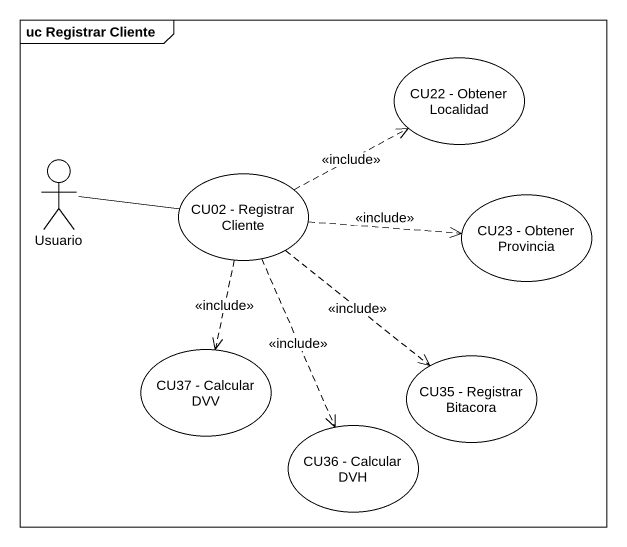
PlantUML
@startuml
mainframe uc Registrar Cliente
usecase "CU22 - Obtener Localidad" as CU22_Obtener_Localidad
actor Usuario
usecase "CU02 - Registrar Cliente" as CU02_Registrar_Cliente
usecase "CU23 - Obtener Provincia" as CU23_Obtener_Provincia
usecase "CU37 - Calcular DVV" as CU37_Calcular_DVV
usecase "CU35 - Registrar Bitacora" as CU35_Registrar_Bitacora
usecase "CU36 - Calcular DVH" as CU36_Calcular_DVH
Usuario -right- CU02_Registrar_Cliente
CU02_Registrar_Cliente .right.> CU22_Obtener_Localidad : <<include>>
CU02_Registrar_Cliente .right.> CU23_Obtener_Provincia : <<include>>
CU02_Registrar_Cliente ..> CU37_Calcular_DVV : <<include>>
CU02_Registrar_Cliente ..> CU35_Registrar_Bitacora : <<include>>
CU02_Registrar_Cliente ..> CU36_Calcular_DVH : <<include>>
@enduml
